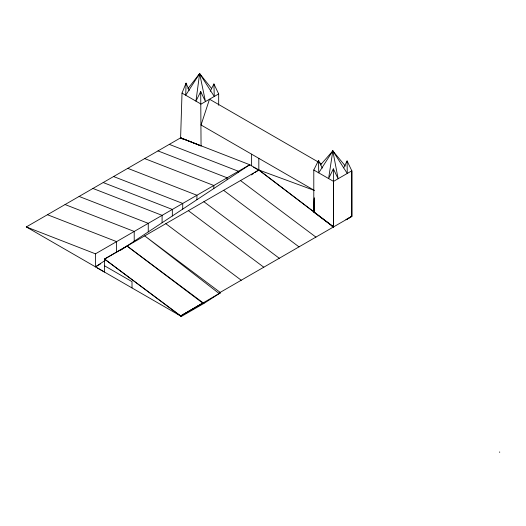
<?xml version="1.0" encoding="UTF-8"?>
<svg xmlns="http://www.w3.org/2000/svg" width="526" height="526" viewBox="0 0 526 526"><rect width="100%" height="100%" fill="white"/><g stroke="black" fill="none" stroke-linecap="round" stroke-linejoin="round"><path stroke-width="0.79" d="M321.544 163.902L209.506 99.217L201.057 124.997L314.522 190.504L258.825 169.983L104.536 259.062L104.536 272.08L97.323 267.918M318.513 161.909L318.552 160.351L322.293 168.096M333.326 170.437L333.366 168.879L338.133 178.735L332.826 150.883L320.518 164.927M345.339 166.058L332.826 150.883L328.605 178.551L333.366 168.879L333.589 227.002L313.904 211.846L314.278 198.71M314.292 197.737L314.048 212.09M189.189 90.492L186.072 83.134L182.016 93.095L180.609 137.845L26.3 226.93L181.365 316.435L203.91 303.423L220.585 292.706L144.696 235.878L219.224 293.58L220.111 292.436L351.828 216.357L351.828 170.799L347.081 160.943L343.688 167.847M200.623 93.141L200.702 91.583L205.462 101.551L199.637 73.581L187.887 88.67M211.57 88.486L199.637 73.581L195.948 101.143L200.702 91.583L201.057 145.899L180.609 137.845L182.726 139.061M198.815 75.81L199.637 73.581L214.273 96.468L213.918 83.956L210.255 91.307M331.406 225.739L333.523 226.962L313.792 212.169L313.792 170.016L318.552 160.351L318.73 172.863L332.826 150.883L347.259 173.448L347.081 160.943M199.637 73.581L185.717 95.239L186.072 83.134L186.138 84.62M180.661 316.027L203.029 302.917L203.91 303.423L127.082 246.05L104.536 259.062L180.642 316.041L219.151 293.534L220.111 292.436M132.013 287.88L132.013 281.653L104.582 265.814M313.904 211.846L258.825 169.983L249.758 164.75L95.462 253.828L95.462 266.846L105.009 260.528M120.664 250.166L249.758 164.75L249.758 165.092M251.349 174.934L253.381 173.587M254.735 172.692L258.825 169.983L316.652 214.069M351.828 216.285L345.97 219.776L351.861 216.377L351.828 170.799L333.543 181.391L333.589 227.002M220.585 292.706L219.151 293.534M213.918 83.956L218.671 93.924L201.057 104.095L182.016 93.095M95.462 266.846L100.394 263.993M180.569 315.975L202.793 303.147L127.082 246.05M249.758 164.75L180.609 137.845L201.057 145.899M169.293 144.374L238.442 171.279L238.442 172.232M157.984 150.903L227.133 177.808L227.133 179.721M144.676 158.589L213.826 185.494L213.826 188.525M127.765 168.346L196.915 195.258L196.915 199.709M113.577 176.539L182.726 203.444L182.726 209.105M103.188 182.542L172.337 209.447L172.337 215.976M92.944 188.453L162.093 215.358L162.093 222.754M79.11 196.441L148.26 223.346L148.26 231.907M65.066 204.548L134.215 231.453L134.215 241.204M47.452 214.72L116.601 241.625L116.601 252.053M26.3 226.93L95.462 253.828M251.619 165.821L251.619 154.184M253.585 167.242L258.825 170.194L258.825 158.346M313.792 170.016L333.543 181.391M104.536 259.062L181.365 316.435M240.507 180.563L315.929 237.121M223.603 190.32L299.018 246.885M203.871 201.714L279.293 258.273M188.374 210.663L263.796 267.221M165.828 223.675L241.25 280.233M317.947 215.062L333.543 226.949M332.826 150.883L333.385 152.402M499.7 451.887L499.7 452.419M218.671 93.924L218.671 105.272"/></g></svg>
